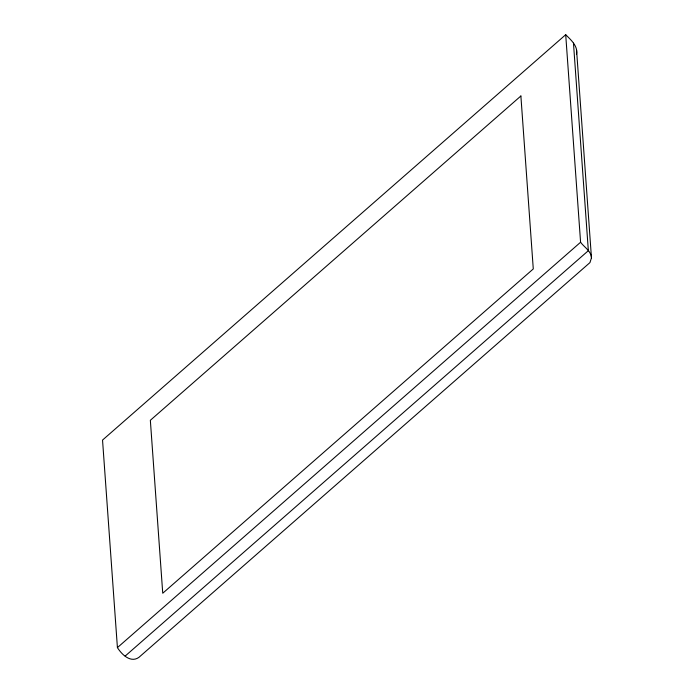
<?xml version="1.0" encoding="UTF-8"?>
<svg xmlns="http://www.w3.org/2000/svg" width="694" height="694" viewBox="0 0 694 694"><rect width="100%" height="100%" fill="white"/><g stroke="black" fill="none" stroke-linecap="round" stroke-linejoin="round"><path stroke-width="1.04" d="M576.575 50.22L591.462 257.83L589.952 262.601L138.843 657.418C130.446 663.282 121.606 654.26 117.416 647.615L102.539 440.074L565.705 34.7C570.91 39.896 578.241 46.116 576.506 54.462M117.416 647.615L580.583 242.241L565.705 34.7M125.18 656.056L588.347 250.681L573.47 43.141M580.583 242.241C584.157 247.194 591.184 251.011 591.462 257.83M520.882 95.989L150.346 420.295L162.743 593.24L533.278 268.942L520.882 95.989"/></g></svg>
